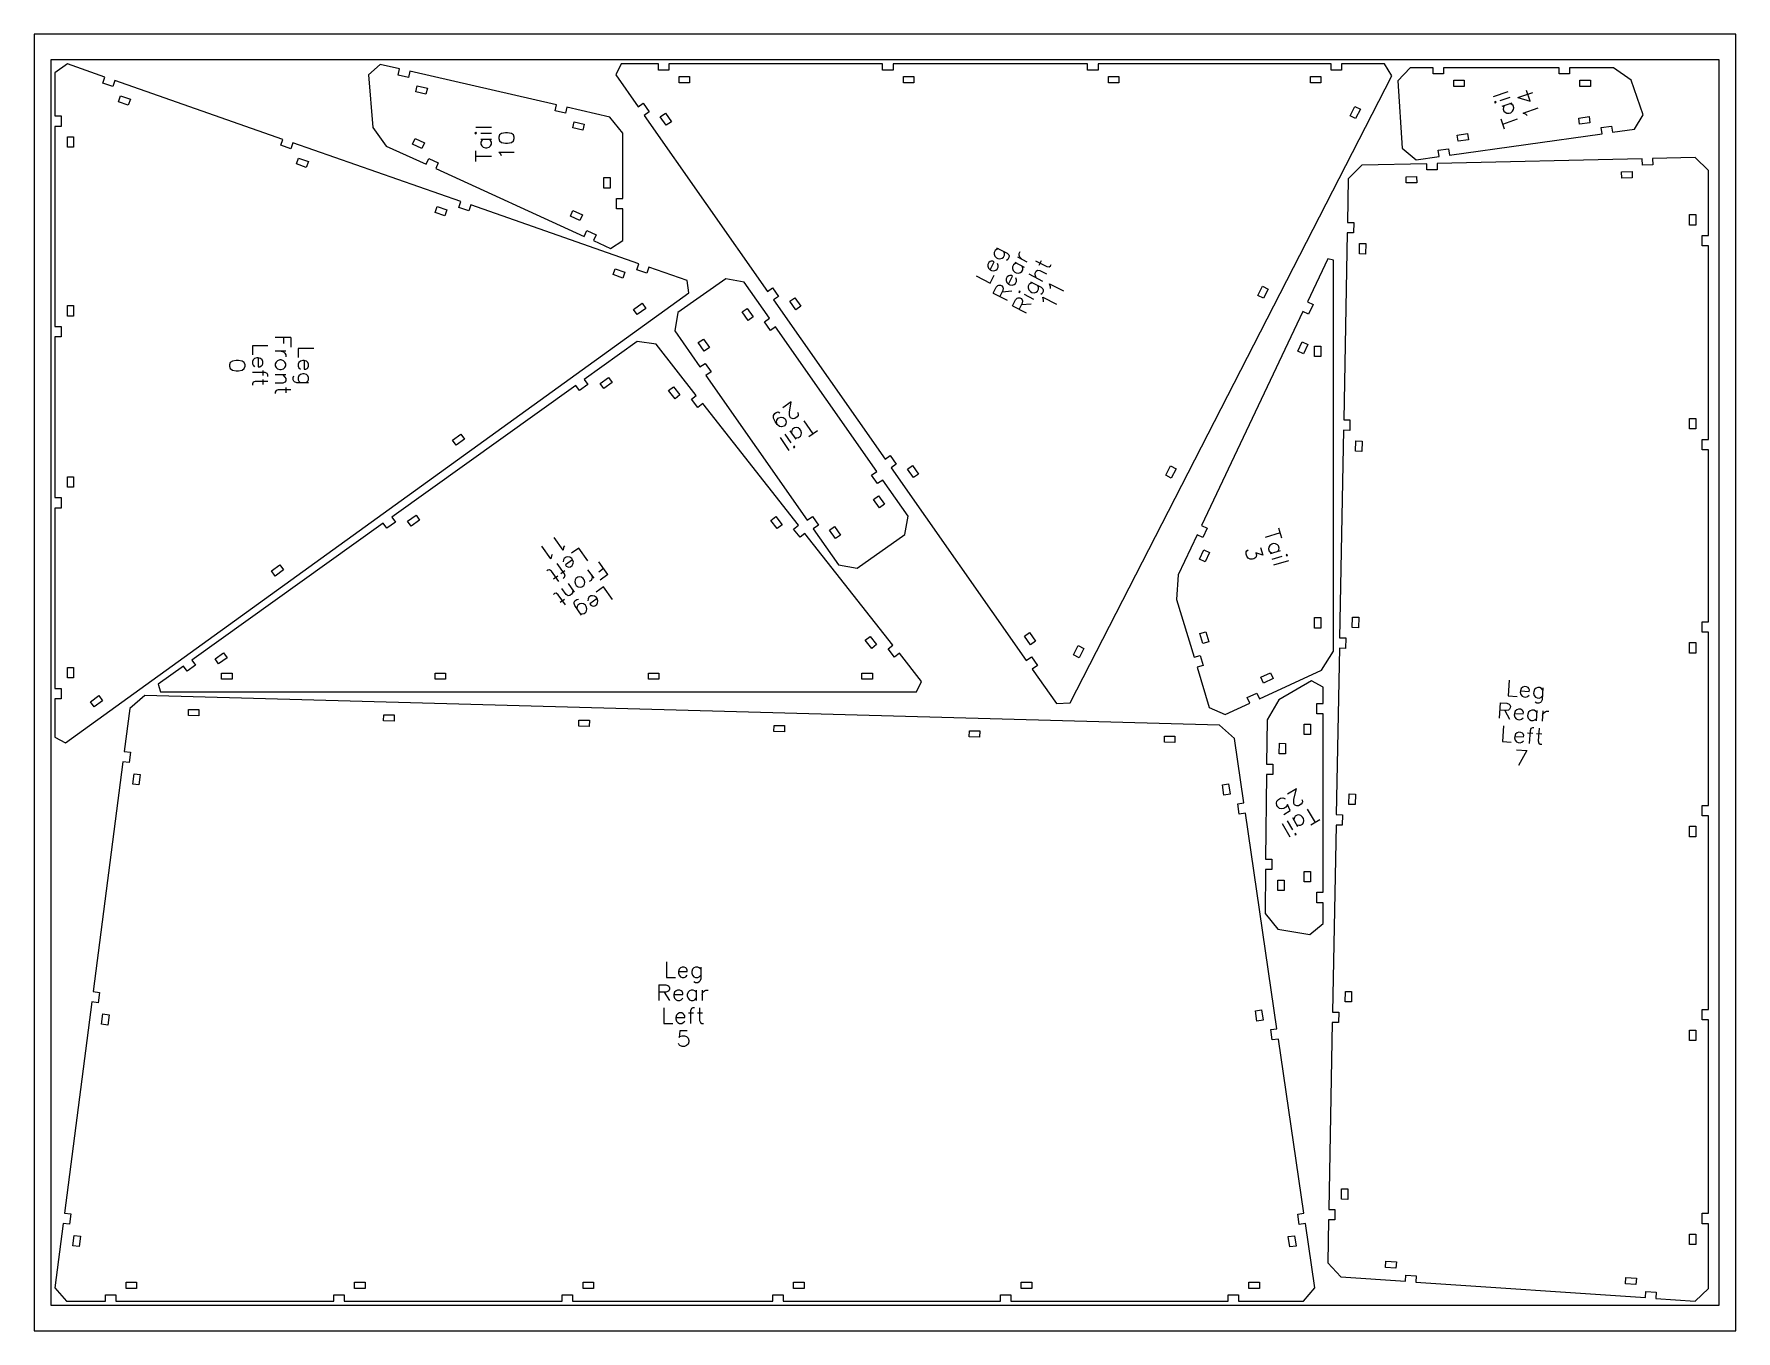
# Paper-space layout 'Layout' of a CAD drawing. Header units: millimetres, sheet in inches. Extents: x 0 to 10.5, y 0 to 8.
# The model-space entities are those that its viewports show. They can reach past a viewport. Long polylines and large blocks are cut down to what shows.
import ezdxf

# ---------------------------------------------------------------- set-up
doc = ezdxf.new("R2010")
doc.units = ezdxf.units.MM
doc.header["$MEASUREMENT"] = 0
for name, color, linetype, true_color in [('leg_front_left_cuts', 1, 'Continuous', 0xff0000), ('leg_front_left_marks', 2, 'Continuous', 0xffff00), ('leg_rear_left_cuts', 1, 'Continuous', 0xff0000), ('leg_rear_left_marks', 2, 'Continuous', 0xffff00), ('leg_rear_right_cuts', 1, 'Continuous', 0xff0000), ('leg_rear_right_marks', 2, 'Continuous', 0xffff00), ('Sheet', 18, 'Continuous', 0x000000), ('tail_cuts', 1, 'Continuous', 0xff0000), ('tail_marks', 2, 'Continuous', 0xffff00)]:
    doc.layers.add(name, color=color, linetype=linetype, true_color=true_color)

msp = doc.modelspace()

# ---------------------------------------------------------------- linework, layer by layer
at = {"layer": 'leg_front_left_cuts', "color": 1, "true_color": 0xff0000}
for points in [[(2, 590.74), (2, 570.1), (5, 570.1), (5, 565.1), (2, 565.1), (2, 469.19), (5, 469.19), (5, 464.19), (2, 464.19), (2, 387.15), (5, 387.15), (5, 382.15), (2, 382.15), (2, 295.68), (5, 295.68), (5, 290.68), (2, 290.68), (2, 272.24), (7.15, 269.6), (305.93, 485.36), (305.08, 491.17), (286.73, 497.59), (285.74, 494.75), (281.02, 496.4), (282.01, 499.24), (201.39, 527.41), (200.41, 524.58), (195.69, 526.23), (196.67, 529.06), (116.06, 557.23), (115.07, 554.4), (110.35, 556.05), (111.34, 558.88), (30.73, 587.05), (29.74, 584.22), (25.02, 585.87), (26.01, 588.7), (7.99, 595)], [(38.19, 578.09), (37.2, 575.26), (32.48, 576.91), (33.47, 579.74)], [(8, 560.1), (11, 560.1), (11, 555.1), (8, 555.1)], [(123.52, 548.27), (122.53, 545.44), (117.81, 547.09), (118.8, 549.92)], [(189.98, 525.04), (188.99, 522.21), (184.27, 523.86), (185.26, 526.69)], [(275.31, 495.22), (274.32, 492.39), (269.6, 494.04), (270.59, 496.87)], [(8, 479.19), (11, 479.19), (11, 474.19), (8, 474.19)], [(281.21, 474.92), (279.46, 477.35), (283.51, 480.28), (285.27, 477.84)], [(281.15, 461.92), (255.81, 443.8), (257.56, 441.36), (253.49, 438.45), (251.75, 440.89), (163.52, 377.8), (165.26, 375.36), (161.2, 372.45), (159.45, 374.89), (67.68, 309.26), (69.42, 306.82), (65.36, 303.92), (63.61, 306.36), (51.53, 297.71), (52.71, 294.02), (415.1, 294.02), (417.52, 299.01), (406.9, 312.51), (404.54, 310.65), (401.45, 314.58), (403.8, 316.43), (361.62, 370), (359.26, 368.14), (356.17, 372.07), (358.53, 373.93), (312.61, 432.23), (310.26, 430.37), (307.16, 434.3), (309.52, 436.16), (290.25, 460.63)], [(267.44, 444.74), (269.18, 442.3), (265.12, 439.39), (263.37, 441.83)], [(301.71, 436.37), (299.35, 434.52), (296.26, 438.44), (298.62, 440.3)], [(194.4, 412.23), (192.65, 414.66), (196.7, 417.59), (198.46, 415.15)], [(8, 397.15), (11, 397.15), (11, 392.15), (8, 392.15)], [(175.14, 378.74), (176.89, 376.3), (172.82, 373.39), (171.07, 375.83)], [(350.72, 374.14), (348.36, 372.29), (345.27, 376.21), (347.63, 378.07)], [(107.59, 349.54), (105.84, 351.97), (109.89, 354.9), (111.65, 352.47)], [(395.99, 316.65), (393.64, 314.79), (390.54, 318.72), (392.9, 320.58)], [(82.84, 312.73), (84.59, 310.29), (80.52, 307.38), (78.78, 309.82)], [(8, 305.68), (11, 305.68), (11, 300.68), (8, 300.68)], [(81.92, 300.02), (81.92, 303.02), (86.92, 303.02), (86.92, 300.02)], [(184.27, 300.02), (184.27, 303.02), (189.27, 303.02), (189.27, 300.02)], [(286.61, 300.02), (286.61, 303.02), (291.61, 303.02), (291.61, 300.02)], [(388.95, 300.02), (388.95, 303.02), (393.95, 303.02), (393.95, 300.02)], [(20.78, 286.85), (19.03, 289.28), (23.08, 292.21), (24.84, 289.78)]]:
    msp.add_lwpolyline(points, close=True, dxfattribs=at)
at = {"layer": 'leg_front_left_marks', "color": 2, "true_color": 0xffff00}
for points in [[(104.17, 459.9), (96.67, 459.9)], [(96.67, 459.9), (96.67, 455.62)], [(115.17, 463.83), (107.67, 463.83)], [(112.67, 457.4), (107.67, 457.4)], [(110.53, 457.4), (111.6, 457.04)], [(111.6, 463.83), (111.6, 460.97)], [(111.6, 457.04), (112.32, 456.33)], [(115.17, 463.83), (115.17, 459.19)], [(126.17, 458.65), (118.67, 458.65)], [(118.67, 458.65), (118.67, 454.37)], [(86.03, 451.87), (85.67, 450.79)], [(85.67, 450.79), (85.67, 450.08)], [(85.67, 450.08), (86.03, 449.01)], [(87.1, 452.58), (86.03, 451.87)], [(86.03, 449.01), (87.1, 448.29)], [(88.89, 452.94), (87.1, 452.58)], [(89.96, 452.94), (88.89, 452.94)], [(91.74, 452.58), (89.96, 452.94)], [(92.82, 451.87), (91.74, 452.58)], [(91.74, 448.29), (92.82, 449.01)], [(93.17, 450.79), (92.82, 451.87)], [(92.82, 449.01), (93.17, 450.08)], [(93.17, 450.08), (93.17, 450.79)], [(97.03, 453.12), (96.67, 452.4)], [(96.67, 452.4), (96.67, 451.33)], [(96.67, 451.33), (97.03, 450.62)], [(97.74, 453.83), (97.03, 453.12)], [(97.03, 450.62), (97.74, 449.9)], [(98.82, 454.19), (97.74, 453.83)], [(99.53, 454.19), (98.82, 454.19)], [(99.53, 454.19), (99.53, 449.9)], [(100.6, 453.83), (99.53, 454.19)], [(99.53, 449.9), (100.24, 449.9)], [(100.24, 449.9), (100.96, 450.26)], [(101.32, 453.12), (100.6, 453.83)], [(100.96, 450.26), (101.32, 450.62)], [(101.67, 452.4), (101.32, 453.12)], [(101.32, 450.62), (101.67, 451.33)], [(101.67, 451.33), (101.67, 452.4)], [(108.03, 452.04), (107.67, 451.33)], [(107.67, 451.33), (107.67, 450.26)], [(107.67, 450.26), (108.03, 449.54)], [(108.74, 452.76), (108.03, 452.04)], [(108.03, 449.54), (108.74, 448.83)], [(109.82, 453.12), (108.74, 452.76)], [(108.74, 448.83), (109.82, 448.47)], [(110.53, 453.12), (109.82, 453.12)], [(111.6, 452.76), (110.53, 453.12)], [(110.53, 448.47), (111.6, 448.83)], [(112.32, 452.04), (111.6, 452.76)], [(111.6, 448.83), (112.32, 449.54)], [(112.32, 456.33), (112.67, 455.62)], [(112.67, 451.33), (112.32, 452.04)], [(112.32, 449.54), (112.67, 450.26)], [(112.67, 455.62), (112.67, 454.54)], [(112.67, 450.26), (112.67, 451.33)], [(119.03, 451.87), (118.67, 451.15)], [(118.67, 451.15), (118.67, 450.08)], [(118.67, 450.08), (119.03, 449.37)], [(119.74, 452.58), (119.03, 451.87)], [(119.03, 449.37), (119.74, 448.65)], [(120.82, 452.94), (119.74, 452.58)], [(121.53, 452.94), (120.82, 452.94)], [(121.53, 452.94), (121.53, 448.65)], [(122.6, 452.58), (121.53, 452.94)], [(122.24, 448.65), (122.96, 449.01)], [(123.32, 451.87), (122.6, 452.58)], [(122.96, 449.01), (123.32, 449.37)], [(123.67, 451.15), (123.32, 451.87)], [(123.32, 449.37), (123.67, 450.08)], [(123.67, 450.08), (123.67, 451.15)], [(87.1, 448.29), (88.89, 447.94)], [(88.89, 447.94), (89.96, 447.94)], [(89.96, 447.94), (91.74, 448.29)], [(102.74, 447.04), (96.67, 447.04)], [(97.03, 442.4), (96.67, 441.69)], [(96.67, 441.69), (96.67, 440.97)], [(98.1, 442.76), (97.03, 442.4)], [(104.17, 442.76), (98.1, 442.76)], [(101.67, 448.12), (101.67, 445.62)], [(101.67, 443.83), (101.67, 441.33)], [(103.82, 446.69), (102.74, 447.04)], [(104.17, 445.97), (103.82, 446.69)], [(104.17, 445.26), (104.17, 445.97)], [(112.67, 445.97), (107.67, 445.97)], [(111.24, 442.04), (107.67, 442.04)], [(109.82, 448.47), (110.53, 448.47)], [(111.24, 445.97), (112.32, 444.9)], [(112.32, 442.4), (111.24, 442.04)], [(112.32, 444.9), (112.67, 444.19)], [(112.67, 443.12), (112.32, 442.4)], [(112.67, 444.19), (112.67, 443.12)], [(116.17, 444.72), (116.53, 445.44)], [(116.17, 443.65), (116.17, 444.72)], [(116.53, 442.94), (116.17, 443.65)], [(116.89, 442.58), (116.53, 442.94)], [(117.96, 442.22), (116.89, 442.58)], [(123.67, 442.22), (117.96, 442.22)], [(119.03, 445.44), (118.67, 444.72)], [(118.67, 444.72), (118.67, 443.65)], [(118.67, 443.65), (119.03, 442.94)], [(119.74, 446.15), (119.03, 445.44)], [(119.03, 442.94), (119.74, 442.22)], [(120.82, 446.51), (119.74, 446.15)], [(121.53, 446.51), (120.82, 446.51)], [(121.53, 448.65), (122.24, 448.65)], [(122.6, 446.15), (121.53, 446.51)], [(123.32, 445.44), (122.6, 446.15)], [(122.6, 442.22), (123.32, 442.94)], [(123.67, 444.72), (123.32, 445.44)], [(123.32, 442.94), (123.67, 443.65)], [(123.67, 443.65), (123.67, 444.72)], [(108.03, 438.47), (107.67, 437.76)], [(107.67, 437.76), (107.67, 437.04)], [(109.1, 438.83), (108.03, 438.47)], [(115.17, 438.83), (109.1, 438.83)], [(112.67, 439.9), (112.67, 437.4)], [(245.66, 361.87), (241.3, 367.97)], [(239.85, 357.72), (235.49, 363.82)], [(240.1, 359.21), (239.85, 357.72)], [(240.48, 359.92), (240.1, 359.21)], [(245.91, 363.36), (245.66, 361.87)], [(246.29, 364.07), (245.91, 363.36)], [(253.22, 362.97), (249.73, 360.48)], [(257.58, 356.87), (253.22, 362.97)], [(238.4, 352.38), (237.82, 351.96)], [(239.19, 352.5), (238.4, 352.38)], [(240.11, 351.84), (239.19, 352.5)], [(243.64, 346.9), (240.11, 351.84)], [(246.29, 350.55), (242.76, 355.49)], [(246.54, 352.05), (244.51, 350.59)], [(245.87, 357.28), (245.71, 356.28)], [(246.25, 357.98), (245.87, 357.28)], [(247.12, 358.61), (246.25, 357.98)], [(250.23, 357.32), (246.75, 354.83)], [(246.75, 354.83), (247.16, 354.25)], [(247.91, 358.73), (247.12, 358.61)], [(247.16, 354.25), (247.87, 353.88)], [(247.87, 353.88), (248.37, 353.79)], [(248.9, 358.57), (247.91, 358.73)], [(248.37, 353.79), (249.16, 353.92)], [(249.82, 357.9), (248.9, 358.57)], [(249.16, 353.92), (250.03, 354.54)], [(250.23, 357.32), (249.82, 357.9)], [(250.03, 354.54), (250.4, 355.25)], [(250.57, 356.24), (250.23, 357.32)], [(250.4, 355.25), (250.57, 356.24)], [(260.49, 348.5), (257.58, 352.57)], [(265.1, 353.11), (262.78, 351.45)], [(267.18, 350.21), (262.81, 356.31)], [(243.06, 349.55), (241.02, 348.1)], [(247.17, 340.73), (245.09, 343.64)], [(245.67, 348.35), (246.25, 348.77)], [(246.25, 348.77), (246.63, 349.47)], [(246.63, 349.47), (246.29, 350.55)], [(251.2, 341.85), (248.29, 345.92)], [(250.37, 343.02), (250.12, 341.52)], [(251.4, 347.71), (251.24, 346.71)], [(251.24, 346.71), (251.57, 345.63)], [(251.77, 348.41), (251.4, 347.71)], [(251.57, 345.63), (251.98, 345.05)], [(252.65, 349.04), (251.77, 348.41)], [(251.98, 345.05), (252.9, 344.39)], [(253.44, 349.16), (252.65, 349.04)], [(252.9, 344.39), (253.89, 344.22)], [(254.43, 349), (253.44, 349.16)], [(253.89, 344.22), (254.68, 344.35)], [(255.35, 348.33), (254.43, 349)], [(254.68, 344.35), (255.55, 344.97)], [(255.76, 347.75), (255.35, 348.33)], [(255.55, 344.97), (255.93, 345.68)], [(256.09, 346.67), (255.76, 347.75)], [(255.93, 345.68), (256.09, 346.67)], [(259.04, 347.46), (258.17, 346.84)], [(259.41, 348.17), (259.04, 347.46)], [(259.25, 350.24), (259.58, 349.17)], [(259.58, 349.17), (259.41, 348.17)], [(265, 344.35), (261.51, 341.86)], [(267.18, 350.21), (263.4, 347.51)], [(269.36, 338.25), (265, 344.35)], [(241.61, 341.14), (241.03, 340.73)], [(242.4, 341.27), (241.61, 341.14)], [(243.31, 340.6), (242.4, 341.27)], [(246.84, 335.67), (243.31, 340.6)], [(246.26, 338.32), (244.23, 336.87)], [(248.08, 340.07), (247.17, 340.73)], [(248.87, 340.19), (248.08, 340.07)], [(249.74, 340.81), (248.87, 340.19)], [(250.12, 341.52), (249.74, 340.81)], [(250.89, 336.45), (250.97, 336.95)], [(251.22, 335.37), (250.89, 336.45)], [(250.97, 336.95), (251.34, 337.66)], [(254.55, 330.72), (251.22, 335.37)], [(251.34, 337.66), (252.22, 338.28)], [(252.22, 338.28), (253.01, 338.4)], [(252.43, 334.92), (252.26, 333.92)], [(252.8, 335.62), (252.43, 334.92)], [(253.67, 336.25), (252.8, 335.62)], [(254.46, 336.37), (253.67, 336.25)], [(255.46, 336.21), (254.46, 336.37)], [(256.37, 335.54), (255.46, 336.21)], [(256.79, 334.96), (256.37, 335.54)], [(257.12, 333.88), (256.79, 334.96)], [(257.65, 338.66), (257.49, 337.66)], [(258.03, 339.36), (257.65, 338.66)], [(258.9, 339.99), (258.03, 339.36)], [(262.01, 338.7), (258.53, 336.21)], [(258.53, 336.21), (258.94, 335.63)], [(259.69, 340.11), (258.9, 339.99)], [(258.94, 335.63), (259.65, 335.25)], [(259.65, 335.25), (260.15, 335.17)], [(260.68, 339.94), (259.69, 340.11)], [(260.15, 335.17), (260.94, 335.3)], [(261.6, 339.28), (260.68, 339.94)], [(260.94, 335.3), (261.81, 335.92)], [(262.01, 338.7), (261.6, 339.28)], [(261.81, 335.92), (262.18, 336.62)], [(262.35, 337.62), (262.01, 338.7)], [(262.18, 336.62), (262.35, 337.62)], [(253.92, 331.6), (254.92, 331.43)], [(254.92, 331.43), (255.71, 331.56)], [(255.71, 331.56), (256.58, 332.18)], [(256.58, 332.18), (256.95, 332.89)], [(256.95, 332.89), (257.12, 333.88)]]:
    msp.add_lwpolyline(points, dxfattribs=at)
at = {"layer": 'leg_rear_left_cuts', "color": 1, "true_color": 0xff0000}
for points in [[(618.48, 13.57), (649.56, 11.45), (649.76, 14.45), (654.75, 14.11), (654.55, 11.11), (764.63, 3.62), (764.84, 6.61), (769.82, 6.28), (769.62, 3.28), (788.47, 2), (794.8, 7.92), (794.8, 39.07), (791.8, 39.07), (791.8, 44.07), (794.8, 44.07), (794.8, 136.81), (791.8, 136.81), (791.8, 141.81), (794.8, 141.81), (794.8, 234.56), (791.8, 234.56), (791.8, 239.56), (794.8, 239.56), (794.8, 322.6), (791.8, 322.6), (791.8, 327.6), (794.8, 327.6), (794.8, 410.04), (791.8, 410.04), (791.8, 415.04), (794.8, 415.04), (794.8, 507.78), (791.8, 507.78), (791.8, 512.78), (794.8, 512.78), (794.8, 543.93), (788.45, 550.14), (768.04, 549.67), (768.11, 546.68), (763.11, 546.56), (763.05, 549.56), (664.75, 547.32), (664.81, 544.32), (659.81, 544.21), (659.75, 547.21), (628.6, 546.5), (622.14, 540), (621.74, 519.07), (624.74, 519.02), (624.64, 514.02), (621.64, 514.07), (619.94, 424.44), (622.94, 424.38), (622.85, 419.38), (619.85, 419.44), (617.96, 319.91), (620.96, 319.86), (620.86, 314.86), (617.86, 314.91), (616.35, 235.17), (619.35, 235.12), (619.25, 230.12), (616.25, 230.17), (614.55, 140.54), (617.55, 140.48), (617.45, 135.48), (614.45, 135.54), (612.75, 45.91), (615.75, 45.85), (615.66, 40.85), (612.66, 40.91), (612.27, 20.35)], [(654.88, 541.1), (654.95, 538.1), (649.95, 537.98), (649.89, 540.98)], [(758.18, 543.45), (758.25, 540.45), (753.25, 540.34), (753.18, 543.33)], [(788.8, 517.78), (785.8, 517.78), (785.8, 522.78), (788.8, 522.78)], [(627.55, 508.96), (630.55, 508.9), (630.45, 503.9), (627.45, 503.96)], [(788.8, 420.04), (785.8, 420.04), (785.8, 425.04), (788.8, 425.04)], [(625.75, 414.33), (628.75, 414.27), (628.65, 409.27), (625.65, 409.33)], [(624.14, 329.8), (627.14, 329.74), (627.05, 324.74), (624.05, 324.8)], [(788.8, 312.6), (785.8, 312.6), (785.8, 317.6), (788.8, 317.6)], [(7.54, 2), (26.2, 2), (26.2, 5), (31.2, 5), (31.2, 2), (135.71, 2), (135.71, 5), (140.71, 5), (140.71, 2), (245.22, 2), (245.22, 5), (250.22, 5), (250.22, 2), (346.17, 2), (346.17, 5), (351.17, 5), (351.17, 2), (455.33, 2), (455.33, 5), (460.33, 5), (460.33, 2), (564.49, 2), (564.49, 5), (569.49, 5), (569.49, 2), (600.64, 2), (606.07, 8.28), (601.57, 39.11), (598.6, 38.67), (597.88, 43.62), (600.85, 44.05), (588.64, 127.6), (585.68, 127.17), (584.95, 132.12), (587.92, 132.55), (572.83, 235.89), (569.86, 235.46), (569.14, 240.41), (572.11, 240.84), (567.61, 271.66), (560.34, 278.12), (45.11, 292.19), (37.95, 286.07), (35.28, 265.44), (38.25, 265.05), (37.61, 260.09), (34.63, 260.48), (20.38, 150.33), (23.35, 149.94), (22.71, 144.98), (19.74, 145.37), (6.64, 44.15), (9.61, 43.76), (8.97, 38.8), (6, 39.19), (2, 8.3)], [(71.08, 285.48), (71, 282.48), (66, 282.62), (66.09, 285.62)], [(164.67, 282.93), (164.59, 279.93), (159.59, 280.06), (159.68, 283.06)], [(258.26, 280.37), (258.18, 277.37), (253.18, 277.51), (253.27, 280.51)], [(351.85, 277.81), (351.77, 274.81), (346.77, 274.95), (346.86, 277.95)], [(445.44, 275.26), (445.36, 272.26), (440.36, 272.39), (440.45, 275.39)], [(539.03, 272.7), (538.95, 269.7), (533.95, 269.84), (534.04, 272.84)], [(39.94, 254.75), (42.92, 254.37), (42.28, 249.41), (39.3, 249.79)], [(565.45, 244.92), (562.48, 244.49), (561.76, 249.43), (564.73, 249.87)], [(622.54, 245.06), (625.53, 245), (625.44, 240), (622.44, 240.06)], [(788.8, 224.55), (785.8, 224.55), (785.8, 229.55), (788.8, 229.55)], [(620.74, 150.42), (623.74, 150.37), (623.64, 145.37), (620.64, 145.42)], [(25.05, 139.64), (28.02, 139.25), (27.38, 134.29), (24.4, 134.68)], [(581.26, 136.63), (578.29, 136.2), (577.57, 141.15), (580.54, 141.58)], [(788.8, 126.81), (785.8, 126.81), (785.8, 131.81), (788.8, 131.81)], [(618.94, 55.79), (621.94, 55.73), (621.85, 50.73), (618.85, 50.79)], [(11.31, 33.46), (14.28, 33.08), (13.64, 28.12), (10.66, 28.5)], [(597.08, 28.34), (594.11, 27.91), (593.38, 32.86), (596.35, 33.29)], [(788.8, 29.07), (785.8, 29.07), (785.8, 34.07), (788.8, 34.07)], [(639.99, 18.12), (640.19, 21.11), (645.18, 20.77), (644.98, 17.78)], [(36.2, 8), (36.2, 11), (41.2, 11), (41.2, 8)], [(145.71, 8), (145.71, 11), (150.71, 11), (150.71, 8)], [(255.22, 8), (255.22, 11), (260.22, 11), (260.22, 8)], [(356.17, 8), (356.17, 11), (361.17, 11), (361.17, 8)], [(465.33, 8), (465.33, 11), (470.33, 11), (470.33, 8)], [(574.49, 8), (574.49, 11), (579.49, 11), (579.49, 8)], [(755.06, 10.29), (755.27, 13.28), (760.25, 12.94), (760.05, 9.95)]]:
    msp.add_lwpolyline(points, close=True, dxfattribs=at)
at = {"layer": 'leg_rear_left_marks', "color": 2, "true_color": 0xffff00}
for points in [[(699.25, 299.54), (698.74, 292.06)], [(704.64, 294.53), (704.59, 293.82)], [(704.59, 293.82), (704.87, 292.72)], [(705.06, 295.57), (704.64, 294.53)], [(704.64, 294.53), (708.91, 294.24)], [(705.83, 296.24), (705.06, 295.57)], [(706.56, 296.55), (705.83, 296.24)], [(707.63, 296.48), (706.56, 296.55)], [(708.32, 296.07), (707.63, 296.48)], [(708.65, 295.69), (708.32, 296.07)], [(708.96, 294.95), (708.65, 295.69)], [(708.91, 294.24), (708.96, 294.95)], [(711.05, 294.1), (711, 293.39)], [(711.48, 295.14), (711.05, 294.1)], [(712.24, 295.81), (711.48, 295.14)], [(712.98, 296.12), (712.24, 295.81)], [(714.04, 296.04), (712.98, 296.12)], [(714.73, 295.64), (714.04, 296.04)], [(715.4, 294.88), (714.73, 295.64)], [(715.47, 295.95), (715.09, 290.25)], [(694.95, 288.81), (694.44, 281.33)], [(694.95, 288.81), (698.15, 288.59)], [(698.15, 288.59), (699.2, 288.16)], [(698.74, 292.06), (703.02, 291.77)], [(699.39, 285.65), (699.01, 285.31)], [(699.2, 288.16), (699.53, 287.78)], [(699.79, 286.34), (699.39, 285.65)], [(699.53, 287.78), (699.84, 287.05)], [(699.84, 287.05), (699.79, 286.34)], [(703.69, 285.72), (702.95, 285.41)], [(704.76, 285.64), (703.69, 285.72)], [(705.44, 285.24), (704.76, 285.64)], [(704.87, 292.72), (705.54, 291.96)], [(705.54, 291.96), (706.23, 291.56)], [(706.23, 291.56), (707.3, 291.49)], [(707.3, 291.49), (708.03, 291.8)], [(708.03, 291.8), (708.79, 292.46)], [(711, 293.39), (711.29, 292.29)], [(711.29, 292.29), (711.95, 291.53)], [(712.47, 288.63), (711.78, 289.04)], [(711.95, 291.53), (712.64, 291.13)], [(713.54, 288.56), (712.47, 288.63)], [(712.64, 291.13), (713.71, 291.06)], [(714.28, 288.87), (713.54, 288.56)], [(713.71, 291.06), (714.45, 291.36)], [(714.66, 289.2), (714.28, 288.87)], [(714.45, 291.36), (715.21, 292.03)], [(715.09, 290.25), (714.66, 289.2)], [(697.91, 285.03), (694.71, 285.24)], [(696.52, 277.68), (696.02, 270.19)], [(697.2, 285.08), (699.43, 280.99)], [(699.01, 285.31), (697.91, 285.03)], [(701.76, 283.7), (701.71, 282.98)], [(701.71, 282.98), (702, 281.89)], [(702.19, 284.74), (701.76, 283.7)], [(701.76, 283.7), (706.04, 283.41)], [(702, 281.89), (702.66, 281.13)], [(702.95, 285.41), (702.19, 284.74)], [(702.66, 281.13), (703.35, 280.73)], [(703.35, 280.73), (704.42, 280.66)], [(704.42, 280.66), (705.16, 280.96)], [(705.16, 280.96), (705.92, 281.63)], [(705.78, 284.86), (705.44, 285.24)], [(706.09, 284.12), (705.78, 284.86)], [(706.04, 283.41), (706.09, 284.12)], [(708.18, 283.27), (708.13, 282.55)], [(708.13, 282.55), (708.41, 281.46)], [(708.6, 284.31), (708.18, 283.27)], [(708.41, 281.46), (709.08, 280.7)], [(709.36, 284.98), (708.6, 284.31)], [(709.08, 280.7), (709.77, 280.3)], [(710.1, 285.29), (709.36, 284.98)], [(709.77, 280.3), (710.83, 280.22)], [(711.17, 285.21), (710.1, 285.29)], [(710.83, 280.22), (711.57, 280.53)], [(711.86, 284.81), (711.17, 285.21)], [(711.57, 280.53), (712.33, 281.2)], [(712.52, 284.05), (711.86, 284.81)], [(712.6, 285.12), (712.26, 280.13)], [(715.45, 284.93), (715.11, 279.94)], [(715.3, 282.79), (715.73, 283.83)], [(715.73, 283.83), (716.49, 284.5)], [(716.49, 284.5), (717.23, 284.81)], [(717.23, 284.81), (718.3, 284.73)], [(696.02, 270.19), (700.3, 269.91)], [(701.92, 272.66), (701.87, 271.95)], [(701.87, 271.95), (702.15, 270.86)], [(702.34, 273.71), (701.92, 272.66)], [(701.92, 272.66), (706.19, 272.38)], [(702.15, 270.86), (702.82, 270.1)], [(703.1, 274.37), (702.34, 273.71)], [(702.82, 270.1), (703.51, 269.69)], [(703.84, 274.68), (703.1, 274.37)], [(703.51, 269.69), (704.57, 269.62)], [(704.91, 274.61), (703.84, 274.68)], [(704.57, 269.62), (705.31, 269.93)], [(705.6, 274.2), (704.91, 274.61)], [(705.31, 269.93), (706.07, 270.59)], [(705.93, 273.82), (705.6, 274.2)], [(706.24, 273.09), (705.93, 273.82)], [(706.19, 272.38), (706.24, 273.09)], [(708.12, 274.39), (710.61, 274.23)], [(709.26, 275.39), (708.85, 269.33)], [(709.69, 276.44), (709.26, 275.39)], [(710.42, 276.74), (709.69, 276.44)], [(711.13, 276.7), (710.42, 276.74)], [(712.39, 274.11), (714.89, 273.94)], [(713.63, 276.53), (713.22, 270.47)], [(713.22, 270.47), (713.51, 269.38)], [(713.51, 269.38), (714.2, 268.97)], [(702.74, 266.24), (707.73, 265.9)], [(707.73, 265.9), (703.66, 258.66)], [(714.2, 268.97), (714.91, 268.93)], [(295.2, 164.58), (295.21, 157.08)], [(295.21, 157.08), (299.49, 157.08)], [(301.28, 161.01), (300.92, 159.94)], [(300.92, 159.94), (305.2, 159.94)], [(300.92, 159.94), (300.92, 159.22)], [(300.92, 159.22), (301.28, 158.15)], [(301.99, 161.72), (301.28, 161.01)], [(301.28, 158.15), (301.99, 157.44)], [(302.7, 162.08), (301.99, 161.72)], [(301.99, 157.44), (302.71, 157.08)], [(303.78, 162.08), (302.7, 162.08)], [(302.71, 157.08), (303.78, 157.08)], [(304.49, 161.72), (303.78, 162.08)], [(303.78, 157.08), (304.49, 157.44)], [(304.85, 161.37), (304.49, 161.72)], [(304.49, 157.44), (305.21, 158.15)], [(305.2, 160.65), (304.85, 161.37)], [(305.2, 159.94), (305.2, 160.65)], [(307.7, 161.01), (307.35, 159.94)], [(307.35, 159.94), (307.35, 159.23)], [(307.35, 159.23), (307.71, 158.15)], [(308.42, 161.73), (307.7, 161.01)], [(307.71, 158.15), (308.42, 157.44)], [(309.13, 162.08), (308.42, 161.73)], [(308.42, 157.44), (309.13, 157.08)], [(310.2, 162.08), (309.13, 162.08)], [(309.13, 157.08), (310.21, 157.08)], [(310.92, 161.73), (310.2, 162.08)], [(310.21, 157.08), (310.92, 157.44)], [(311.63, 161.01), (310.92, 161.73)], [(310.92, 157.44), (311.63, 158.16)], [(311.28, 155.3), (310.92, 154.94)], [(311.64, 156.37), (311.28, 155.3)], [(311.63, 162.08), (311.64, 156.37)], [(291.64, 153.57), (294.85, 153.58)], [(291.64, 153.57), (291.64, 146.07)], [(294.85, 150), (291.64, 150)], [(294.14, 150), (296.64, 146.08)], [(294.85, 153.58), (295.92, 153.22)], [(295.92, 150.36), (294.85, 150)], [(295.92, 153.22), (296.28, 152.86)], [(296.28, 150.72), (295.92, 150.36)], [(296.28, 152.86), (296.64, 152.15)], [(296.64, 151.43), (296.28, 150.72)], [(296.64, 152.15), (296.64, 151.43)], [(299.14, 150.01), (298.78, 148.93)], [(298.78, 148.93), (303.07, 148.94)], [(298.78, 148.93), (298.78, 148.22)], [(298.78, 148.22), (299.14, 147.15)], [(299.85, 150.72), (299.14, 150.01)], [(299.14, 147.15), (299.85, 146.44)], [(300.57, 151.08), (299.85, 150.72)], [(301.64, 151.08), (300.57, 151.08)], [(302.35, 150.72), (301.64, 151.08)], [(302.71, 150.37), (302.35, 150.72)], [(302.35, 146.44), (303.07, 147.15)], [(303.07, 149.65), (302.71, 150.37)], [(303.07, 148.94), (303.07, 149.65)], [(305.57, 150.01), (305.21, 148.94)], [(305.21, 148.94), (305.21, 148.22)], [(305.21, 148.22), (305.57, 147.15)], [(306.28, 150.72), (305.57, 150.01)], [(305.57, 147.15), (306.28, 146.44)], [(306.99, 151.08), (306.28, 150.72)], [(308.07, 151.08), (306.99, 151.08)], [(308.78, 150.73), (308.07, 151.08)], [(309.14, 154.58), (308.42, 154.94)], [(309.5, 150.01), (308.78, 150.73)], [(308.78, 146.44), (309.5, 147.15)], [(310.21, 154.58), (309.14, 154.58)], [(309.49, 151.08), (309.5, 146.08)], [(310.92, 154.94), (310.21, 154.58)], [(312.35, 151.08), (312.35, 146.08)], [(312.35, 148.94), (312.71, 150.01)], [(312.71, 150.01), (313.42, 150.73)], [(313.42, 150.73), (314.14, 151.09)], [(314.14, 151.09), (315.21, 151.09)], [(293.96, 142.58), (293.97, 135.08)], [(300.04, 139.01), (299.68, 137.94)], [(299.85, 146.44), (300.57, 146.08)], [(300.75, 139.72), (300.04, 139.01)], [(300.57, 146.08), (301.64, 146.08)], [(301.46, 140.08), (300.75, 139.72)], [(302.54, 140.08), (301.46, 140.08)], [(301.64, 146.08), (302.35, 146.44)], [(303.25, 139.72), (302.54, 140.08)], [(303.61, 139.37), (303.25, 139.72)], [(303.97, 138.65), (303.61, 139.37)], [(305.75, 140.08), (308.25, 140.08)], [(306.28, 146.44), (307, 146.08)], [(307.18, 142.22), (306.82, 141.15)], [(306.82, 141.15), (306.82, 135.08)], [(307, 146.08), (308.07, 146.08)], [(307.89, 142.58), (307.18, 142.22)], [(308.61, 142.58), (307.89, 142.58)], [(308.07, 146.08), (308.78, 146.44)], [(310.04, 140.08), (312.54, 140.08)], [(311.11, 142.58), (311.11, 136.51)], [(293.97, 135.08), (298.25, 135.08)], [(299.68, 137.94), (303.97, 137.94)], [(299.68, 137.94), (299.68, 137.22)], [(299.68, 137.22), (300.04, 136.15)], [(300.04, 136.15), (300.75, 135.44)], [(300.75, 135.44), (301.47, 135.08)], [(301.65, 131.58), (301.29, 128.36)], [(301.47, 135.08), (302.54, 135.08)], [(305.22, 131.58), (301.65, 131.58)], [(302.54, 135.08), (303.25, 135.44)], [(303.25, 135.44), (303.97, 136.15)], [(303.97, 137.94), (303.97, 138.65)], [(311.11, 136.51), (311.47, 135.44)], [(311.47, 135.44), (312.18, 135.08)], [(312.18, 135.08), (312.9, 135.09)], [(301.29, 124.79), (300.94, 125.51)], [(301.29, 128.36), (301.65, 128.72)], [(301.65, 124.44), (301.29, 124.79)], [(301.65, 128.72), (302.72, 129.08)], [(302.72, 124.08), (301.65, 124.44)], [(302.72, 129.08), (303.79, 129.08)], [(303.79, 124.08), (302.72, 124.08)], [(303.79, 129.08), (304.86, 128.72)], [(304.87, 124.44), (303.79, 124.08)], [(304.86, 128.72), (305.58, 128.01)], [(305.58, 125.15), (304.87, 124.44)], [(305.58, 128.01), (305.94, 126.94)], [(305.94, 126.22), (305.58, 125.15)], [(305.94, 126.94), (305.94, 126.22)]]:
    msp.add_lwpolyline(points, dxfattribs=at)
at = {"layer": 'leg_rear_right_cuts', "color": 1, "true_color": 0xff0000}
for points in [[(488.76, 288.83), (642.93, 589.35), (639.48, 595), (618.93, 595), (618.93, 592), (613.93, 592), (613.93, 595), (502.13, 595), (502.13, 592), (497.13, 592), (497.13, 595), (403.86, 595), (403.86, 592), (398.86, 592), (398.86, 595), (296.33, 595), (296.33, 592), (291.33, 592), (291.33, 595), (273.58, 595), (270.87, 589.8), (281.63, 574.45), (284.09, 576.18), (286.96, 572.08), (284.5, 570.36), (343.66, 485.99), (346.12, 487.71), (348.99, 483.61), (346.53, 481.89), (400.06, 405.54), (402.52, 407.26), (405.39, 403.17), (402.93, 401.45), (467.72, 309.05), (470.18, 310.77), (473.05, 306.68), (470.59, 304.95), (482.21, 288.38)], [(306.33, 589), (306.33, 586), (301.33, 586), (301.33, 589)], [(413.86, 589), (413.86, 586), (408.86, 586), (408.86, 589)], [(512.13, 589), (512.13, 586), (507.13, 586), (507.13, 589)], [(608.93, 589), (608.93, 586), (603.93, 586), (603.93, 589)], [(292.28, 569.71), (294.74, 571.43), (297.61, 567.34), (295.15, 565.62)], [(625.66, 568.82), (622.99, 570.19), (625.27, 574.64), (627.94, 573.27)], [(354.31, 481.24), (356.77, 482.97), (359.64, 478.87), (357.18, 477.15)], [(581.46, 482.68), (578.79, 484.05), (581.07, 488.49), (583.74, 487.13)], [(410.72, 400.8), (413.17, 402.52), (416.04, 398.43), (413.59, 396.71)], [(537.27, 396.53), (534.6, 397.9), (536.88, 402.35), (539.55, 400.98)], [(466.89, 320.68), (469.35, 322.4), (472.22, 318.31), (469.76, 316.59)], [(493.07, 310.39), (490.4, 311.76), (492.68, 316.2), (495.35, 314.83)]]:
    msp.add_lwpolyline(points, close=True, dxfattribs=at)
at = {"layer": 'leg_rear_right_marks', "color": 2, "true_color": 0xffff00}
for points in [[(453.42, 506.09), (452.78, 505.61)], [(454.39, 506.4), (453.42, 506.09)], [(453.43, 506.89), (458.52, 504.28)], [(449.36, 498.94), (449.35, 498.14)], [(449.35, 498.14), (449.66, 497.18)], [(449.85, 499.89), (449.36, 498.94)], [(450.49, 500.37), (449.85, 499.89)], [(450.45, 496.37), (452.4, 500.19)], [(450.97, 500.52), (450.49, 500.37)], [(451.77, 500.51), (450.97, 500.52)], [(452.4, 500.19), (451.77, 500.51)], [(452.29, 504.66), (452.28, 503.86)], [(452.28, 503.86), (452.59, 502.9)], [(452.78, 505.61), (452.29, 504.66)], [(452.59, 502.9), (453.38, 502.09)], [(453.38, 502.09), (454.02, 501.77)], [(454.3, 498.41), (453.99, 499.37)], [(454.02, 501.77), (455.13, 501.6)], [(454.29, 497.61), (454.3, 498.41)], [(455.13, 501.6), (456.1, 501.91)], [(456.1, 501.91), (456.74, 502.38)], [(456.74, 502.38), (457.23, 503.33)], [(457.24, 504.13), (456.93, 505.09)], [(457.23, 503.33), (457.24, 504.13)], [(458.96, 501.24), (458.32, 500.77)], [(458.52, 504.28), (459.31, 503.47)], [(459.45, 502.19), (458.96, 501.24)], [(459.31, 503.47), (459.46, 502.99)], [(459.46, 502.99), (459.45, 502.19)], [(461.59, 498.69), (461.1, 497.73)], [(462.23, 499.16), (461.59, 498.69)], [(463.19, 499.47), (462.23, 499.16)], [(462.24, 499.96), (466.69, 497.68)], [(463.55, 502.5), (467.99, 500.22)], [(464.35, 503.29), (464.36, 504.09)], [(464.66, 502.33), (464.35, 503.29)], [(464.36, 504.09), (464.85, 505.04)], [(465.45, 501.52), (464.66, 502.33)], [(466.05, 497.2), (465.74, 498.16)], [(472.17, 500.69), (477.57, 497.91)], [(473.9, 498.59), (475.04, 500.82)], [(477.57, 497.91), (478.69, 497.74)], [(478.69, 497.74), (479.33, 498.22)], [(479.33, 498.22), (479.66, 498.85)], [(443.71, 493.41), (450.38, 489.99)], [(449.66, 497.18), (450.45, 496.37)], [(450.38, 489.99), (452.34, 493.8)], [(450.45, 496.37), (451.08, 496.05)], [(451.08, 496.05), (452.2, 495.88)], [(452.2, 495.88), (453.16, 496.19)], [(453.16, 496.19), (453.81, 496.66)], [(453.81, 496.66), (454.29, 497.61)], [(458.17, 492.01), (458.16, 491.22)], [(458.16, 491.22), (458.47, 490.25)], [(458.65, 492.97), (458.17, 492.01)], [(458.47, 490.25), (459.26, 489.45)], [(459.3, 493.44), (458.65, 492.97)], [(459.26, 489.45), (461.21, 493.26)], [(459.78, 493.59), (459.3, 493.44)], [(460.58, 493.59), (459.78, 493.59)], [(461.21, 493.26), (460.58, 493.59)], [(461.1, 497.73), (461.09, 496.93)], [(461.09, 496.93), (461.4, 495.97)], [(461.4, 495.97), (462.19, 495.17)], [(461.97, 489.26), (462.61, 489.73)], [(462.19, 495.17), (462.83, 494.84)], [(462.61, 489.73), (463.1, 490.68)], [(463.11, 491.48), (462.8, 492.44)], [(462.83, 494.84), (463.94, 494.67)], [(463.1, 490.68), (463.11, 491.48)], [(463.94, 494.67), (464.91, 494.98)], [(464.91, 494.98), (465.55, 495.45)], [(465.55, 495.45), (466.04, 496.4)], [(466.04, 496.4), (466.05, 497.2)], [(468.91, 494.33), (475.58, 490.91)], [(469.82, 489.85), (469.18, 489.38)], [(470.78, 490.16), (469.82, 489.85)], [(469.83, 490.65), (474.91, 488.04)], [(471.94, 493.98), (471.95, 494.78)], [(472.4, 492.54), (471.94, 493.98)], [(471.95, 494.78), (472.44, 495.73)], [(472.44, 495.73), (473.08, 496.2)], [(473.08, 496.2), (474.2, 496.03)], [(474.2, 496.03), (477.37, 494.4)], [(479.32, 488.18), (478.86, 489.63)], [(478.86, 489.63), (485.53, 486.2)], [(451.87, 485.21), (453.33, 488.07)], [(451.87, 485.21), (458.54, 481.79)], [(453.33, 488.07), (454.14, 488.86)], [(454.14, 488.86), (454.62, 489.02)], [(454.62, 489.02), (455.42, 489.01)], [(456.51, 486.44), (455.04, 483.58)], [(455.42, 489.01), (456.05, 488.68)], [(456.05, 488.68), (456.53, 488.04)], [(456.18, 485.8), (460.82, 486.24)], [(456.68, 487.56), (456.51, 486.44)], [(456.53, 488.04), (456.68, 487.56)], [(459.26, 489.45), (459.89, 489.12)], [(459.89, 489.12), (461.01, 488.95)], [(461.01, 488.95), (461.97, 489.26)], [(461.08, 479.08), (462.55, 481.94)], [(462.55, 481.94), (463.36, 482.73)], [(463.36, 482.73), (463.84, 482.88)], [(463.84, 482.88), (464.64, 482.87)], [(464.67, 486.07), (464.19, 485.91)], [(464.19, 485.91), (464.34, 485.43)], [(464.34, 485.43), (464.82, 485.59)], [(464.64, 482.87), (465.27, 482.55)], [(464.82, 485.59), (464.67, 486.07)], [(465.27, 482.55), (465.74, 481.9)], [(465.74, 481.9), (465.9, 481.42)], [(466.73, 484.61), (471.18, 482.33)], [(468.69, 488.42), (468.68, 487.62)], [(468.68, 487.62), (468.99, 486.66)], [(469.18, 489.38), (468.69, 488.42)], [(468.99, 486.66), (469.78, 485.86)], [(469.78, 485.86), (470.41, 485.53)], [(470.41, 485.53), (471.53, 485.36)], [(471.53, 485.36), (472.49, 485.67)], [(472.49, 485.67), (473.14, 486.14)], [(473.14, 486.14), (473.62, 487.09)], [(473.63, 487.89), (473.32, 488.85)], [(473.62, 487.09), (473.63, 487.89)], [(475.36, 485), (474.72, 484.53)], [(474.91, 488.04), (475.7, 487.23)], [(475.85, 485.95), (475.36, 485)], [(476.06, 481.83), (475.6, 483.27)], [(475.6, 483.27), (482.27, 479.85)], [(475.7, 487.23), (475.86, 486.75)], [(475.86, 486.75), (475.85, 485.95)], [(476.05, 481.03), (476.06, 481.83)], [(479.31, 487.39), (479.32, 488.18)], [(461.08, 479.08), (467.76, 475.65)], [(465.73, 480.31), (464.26, 477.45)], [(465.4, 479.67), (470.04, 480.1)], [(465.9, 481.42), (465.73, 480.31)]]:
    msp.add_lwpolyline(points, dxfattribs=at)
at = {"layer": 'Sheet', "color": 18, "true_color": 0x000000}
msp.add_lwpolyline([(0, 0), (800, 0), (800, 597), (0, 597)], close=True, dxfattribs=at)
at = {"layer": 'tail_cuts', "color": 1, "true_color": 0xff0000}
for points in [[(274.23, 510.31), (274.23, 525.54), (271.23, 525.54), (271.23, 530.54), (274.23, 530.54), (274.23, 561.79), (268.04, 569.55), (247.42, 574.28), (246.75, 571.35), (241.88, 572.47), (242.55, 575.39), (172.17, 591.52), (171.5, 588.59), (166.63, 589.71), (167.3, 592.63), (158.01, 594.76), (152.36, 589.85), (154.47, 564.63), (160.78, 555.67), (180.03, 546.9), (181.27, 549.63), (185.82, 547.56), (184.58, 544.83), (255.75, 512.38), (257, 515.11), (261.55, 513.04), (260.3, 510.31), (268.45, 506.59)], [(763.5, 570.62), (757.75, 587.23), (749.33, 593.23), (728.18, 593.23), (728.18, 590.23), (723.18, 590.23), (723.18, 593.23), (667.76, 593.23), (667.76, 590.23), (662.76, 590.23), (662.76, 593.23), (651.82, 593.23), (645.88, 586.89), (647.93, 554.58), (654.62, 549.12), (665.67, 550.66), (665.25, 553.64), (670.2, 554.33), (670.62, 551.36), (743.79, 561.58), (743.37, 564.55), (748.33, 565.24), (748.74, 562.27), (759.28, 563.74)], [(180.58, 583.43), (179.91, 580.51), (175.03, 581.63), (175.7, 584.55)], [(677.76, 587.23), (677.76, 584.23), (672.76, 584.23), (672.76, 587.23)], [(738.18, 587.23), (738.18, 584.23), (733.18, 584.23), (733.18, 587.23)], [(255.83, 566.19), (255.16, 563.27), (250.29, 564.39), (250.96, 567.31)], [(733.05, 566.14), (732.64, 569.11), (737.59, 569.8), (738.01, 566.83)], [(173.42, 556.51), (174.66, 559.24), (179.21, 557.16), (177.97, 554.43)], [(674.74, 557.99), (674.32, 560.96), (679.28, 561.65), (679.69, 558.68)], [(268.23, 535.54), (265.23, 535.54), (265.23, 540.54), (268.23, 540.54)], [(249.14, 521.99), (250.39, 524.72), (254.94, 522.65), (253.69, 519.92)], [(539.74, 338.29), (548.16, 310.59), (551.03, 311.47), (552.49, 306.68), (549.62, 305.81), (555.48, 286.55), (563.09, 283.14), (574.96, 288.62), (573.7, 291.35), (578.24, 293.44), (579.5, 290.72), (609.23, 304.45), (614.99, 313.46), (614.99, 501), (612.27, 501.61), (602.5, 480.94), (605.21, 479.66), (603.07, 475.14), (600.36, 476.42), (551.79, 373.74), (554.5, 372.46), (552.37, 367.94), (549.65, 369.22), (540.61, 350.1)], [(323.65, 491.99), (300.73, 475.94), (299.17, 467.1), (311.3, 449.77), (313.76, 451.49), (316.63, 447.4), (314.17, 445.68), (362.73, 376.32), (365.19, 378.04), (368.06, 373.95), (365.6, 372.23), (377.73, 354.9), (386.58, 353.34), (409.5, 369.39), (411.06, 378.24), (398.93, 395.56), (396.47, 393.84), (393.6, 397.94), (396.06, 399.66), (347.5, 469.01), (345.04, 467.29), (342.17, 471.39), (344.63, 473.11), (332.5, 490.43)], [(336.85, 473.76), (334.39, 472.04), (331.52, 476.14), (333.98, 477.86)], [(310.48, 461.41), (312.94, 463.13), (315.81, 459.03), (313.35, 457.31)], [(600.07, 461.78), (602.78, 460.5), (600.64, 455.98), (597.93, 457.26)], [(608.99, 454.78), (605.99, 454.78), (605.99, 459.78), (608.99, 459.78)], [(399.75, 383.93), (397.29, 382.21), (394.42, 386.3), (396.88, 388.02)], [(373.39, 371.57), (375.84, 373.29), (378.71, 369.2), (376.25, 367.48)], [(552.94, 362.13), (555.65, 360.85), (553.51, 356.33), (550.8, 357.61)], [(608.99, 324.61), (605.99, 324.61), (605.99, 329.61), (608.99, 329.61)], [(551, 321.91), (553.87, 322.78), (555.32, 317.99), (552.45, 317.12)], [(581.52, 298.26), (580.26, 300.99), (584.8, 303.08), (586.06, 300.36)], [(604.54, 299.37), (588.75, 290.12), (583.21, 280.56), (582.98, 259.41), (585.98, 259.38), (585.92, 254.38), (582.92, 254.41), (582.48, 213.87), (585.48, 213.84), (585.43, 208.84), (582.43, 208.87), (582.2, 187.72), (588.39, 180.3), (603.76, 177.66), (610.02, 182.94), (610.02, 192.92), (607.02, 192.92), (607.02, 197.92), (610.02, 197.92), (610.02, 283.51), (607.02, 283.51), (607.02, 288.51), (610.02, 288.51), (610.02, 296.23)], [(604.02, 273.51), (601.02, 273.51), (601.02, 278.51), (604.02, 278.51)], [(589.08, 269.35), (592.08, 269.31), (592.03, 264.31), (589.03, 264.35)], [(604.02, 202.92), (601.02, 202.92), (601.02, 207.92), (604.02, 207.92)], [(588.37, 203.8), (591.37, 203.77), (591.32, 198.77), (588.32, 198.81)]]:
    msp.add_lwpolyline(points, close=True, dxfattribs=at)
at = {"layer": 'tail_marks', "color": 2, "true_color": 0xffff00}
for points in [[(691.68, 579.36), (698.76, 581.81)], [(703.47, 578.9), (710.56, 581.35)], [(709.37, 577.16), (707.62, 582.22)], [(692.49, 577), (692.27, 576.54)], [(692.27, 576.54), (692.73, 576.32)], [(692.95, 576.78), (692.49, 577)], [(692.73, 576.32), (692.95, 576.78)], [(694.97, 577.48), (699.7, 579.11)], [(695.91, 574.77), (700.63, 576.41)], [(696.48, 574.22), (696.37, 573.42)], [(696.37, 573.42), (696.72, 572.41)], [(696.92, 575.12), (696.48, 574.22)], [(696.72, 572.41), (697.29, 571.85)], [(697.29, 571.85), (698.2, 571.41)], [(698.2, 571.41), (699.33, 571.42)], [(699.33, 571.42), (700.01, 571.66)], [(700.53, 575.62), (699.62, 576.06)], [(700.01, 571.66), (700.9, 572.35)], [(701.1, 575.06), (700.53, 575.62)], [(700.9, 572.35), (701.34, 573.25)], [(701.45, 574.05), (701.1, 575.06)], [(701.34, 573.25), (701.45, 574.05)], [(703.47, 578.9), (709.37, 577.16)], [(706.04, 571.48), (713.13, 573.93)], [(707.4, 570.81), (706.04, 571.48)], [(203.78, 564.74), (211.27, 564.74)], [(697.04, 563.83), (695.41, 568.56)], [(696.23, 566.19), (703.32, 568.64)], [(707.97, 570.25), (707.4, 570.81)], [(203.78, 562.24), (203.42, 561.89)], [(203.42, 561.89), (203.78, 561.53)], [(204.13, 561.89), (203.78, 562.24)], [(203.78, 561.53), (204.13, 561.89)], [(206.63, 558.31), (206.27, 557.6)], [(206.27, 557.6), (206.27, 556.53)], [(206.27, 556.53), (206.63, 555.81)], [(206.27, 561.89), (211.27, 561.89)], [(206.27, 559.03), (211.27, 559.03)], [(207.35, 559.03), (206.63, 558.31)], [(206.63, 555.81), (207.35, 555.1)], [(207.35, 555.1), (208.42, 554.74)], [(209.13, 554.74), (210.2, 555.1)], [(210.92, 558.31), (210.2, 559.03)], [(210.2, 555.1), (210.92, 555.81)], [(211.27, 557.6), (210.92, 558.31)], [(210.92, 555.81), (211.27, 556.53)], [(211.27, 556.53), (211.27, 557.6)], [(215.13, 560.99), (214.78, 559.92)], [(214.78, 559.92), (214.78, 559.21)], [(214.78, 559.21), (215.13, 558.14)], [(216.2, 561.71), (215.13, 560.99)], [(215.13, 558.14), (216.2, 557.42)], [(217.99, 562.06), (216.2, 561.71)], [(216.2, 557.42), (217.99, 557.06)], [(219.06, 562.06), (217.99, 562.06)], [(217.99, 557.06), (219.06, 557.06)], [(220.85, 561.71), (219.06, 562.06)], [(219.06, 557.06), (220.85, 557.42)], [(221.92, 560.99), (220.85, 561.71)], [(220.85, 557.42), (221.92, 558.14)], [(222.28, 559.92), (221.92, 560.99)], [(221.92, 558.14), (222.28, 559.21)], [(222.28, 559.21), (222.28, 559.92)], [(203.77, 548.31), (203.77, 553.31)], [(203.77, 550.81), (211.27, 550.81)], [(208.42, 554.74), (209.13, 554.74)], [(215.85, 551.71), (214.77, 552.78)], [(214.77, 552.78), (222.27, 552.78)], [(216.2, 550.99), (215.85, 551.71)], [(355.07, 433.01), (350.97, 430.14)], [(354.19, 428.04), (355.07, 433.01)], [(346.5, 426.57), (347.17, 427.48)], [(346.52, 425.28), (346.5, 426.57)], [(347.26, 423.62), (346.52, 425.28)], [(347.17, 427.48), (347.75, 427.89)], [(347.75, 427.89), (348.84, 428.21)], [(348.13, 424.23), (348.81, 425.14)], [(348.81, 425.14), (349.1, 425.34)], [(348.84, 428.21), (349.54, 427.83)], [(349.1, 425.34), (350.18, 425.66)], [(350.18, 425.66), (351.18, 425.49)], [(351.18, 425.49), (352.08, 424.82)], [(352.08, 424.82), (352.29, 424.52)], [(352.29, 424.52), (352.61, 423.44)], [(354.22, 426.75), (354.19, 428.04)], [(354.34, 425.96), (354.22, 426.75)], [(354.75, 425.37), (354.34, 425.96)], [(355.45, 424.99), (354.75, 425.37)], [(355.95, 424.9), (355.45, 424.99)], [(356.74, 425.02), (355.95, 424.9)], [(357.91, 425.84), (356.74, 425.02)], [(358.29, 426.54), (357.91, 425.84)], [(358.05, 428.12), (358.26, 427.83)], [(358.26, 427.83), (358.37, 427.04)], [(358.37, 427.04), (358.29, 426.54)], [(348.28, 422.15), (347.26, 423.62)], [(347.96, 423.24), (348.13, 424.23)], [(348.28, 422.15), (347.96, 423.24)], [(349.39, 421.19), (348.28, 422.15)], [(350.39, 421.01), (349.39, 421.19)], [(351.47, 421.33), (350.39, 421.01)], [(351.76, 421.54), (351.47, 421.33)], [(352.44, 422.45), (351.76, 421.54)], [(355.03, 413.45), (352.16, 417.55)], [(352.61, 423.44), (352.44, 422.45)], [(357.37, 415.09), (354.5, 419.18)], [(355.29, 419.3), (355.12, 418.31)], [(355.67, 420), (355.29, 419.3)], [(356.55, 420.62), (355.67, 420)], [(357.34, 420.74), (356.55, 420.62)], [(358.33, 420.56), (357.34, 420.74)], [(359.24, 419.89), (358.33, 420.56)], [(358.54, 415.91), (359.42, 416.52)], [(359.65, 419.3), (359.24, 419.89)], [(359.42, 416.52), (359.8, 417.23)], [(359.97, 418.22), (359.65, 419.3)], [(359.8, 417.23), (359.97, 418.22)], [(365.53, 417.75), (361.23, 423.9)], [(367.58, 419.19), (363.48, 416.32)], [(354.12, 409.76), (349.82, 415.91)], [(356.26, 411.69), (356.17, 411.2)], [(356.17, 411.2), (356.67, 411.11)], [(356.76, 411.61), (356.26, 411.69)], [(356.67, 411.11), (356.76, 411.61)], [(356.75, 415.97), (357.75, 415.79)], [(357.75, 415.79), (358.54, 415.91)], [(589.45, 370.19), (582.27, 368.01)], [(588.72, 372.58), (590.18, 367.8)], [(573.2, 360.02), (573.23, 361.15)], [(573.52, 359), (573.2, 360.02)], [(573.23, 361.15), (573.47, 361.6)], [(573.47, 361.6), (574.05, 362.15)], [(581.21, 359.47), (577.85, 360.69)], [(577.85, 360.69), (578.17, 359.66)], [(578.17, 359.66), (578.03, 358.88)], [(580.07, 363.23), (581.21, 359.47)], [(584.07, 363.33), (583.94, 362.54)], [(583.94, 362.54), (584.25, 361.51)], [(584.55, 364.22), (584.07, 363.33)], [(584.25, 361.51), (584.8, 360.94)], [(585.47, 364.87), (584.55, 364.22)], [(589.45, 361.6), (584.66, 360.15)], [(584.8, 360.94), (585.69, 360.46)], [(586.15, 365.08), (585.47, 364.87)], [(587.28, 365.05), (586.15, 365.08)], [(588.17, 364.57), (587.28, 365.05)], [(588.72, 363.99), (588.17, 364.57)], [(588.42, 361.29), (588.9, 362.18)], [(589.03, 362.97), (588.72, 363.99)], [(588.9, 362.18), (589.03, 362.97)], [(592.57, 359.94), (592.33, 359.49)], [(592.33, 359.49), (592.77, 359.26)], [(593.01, 359.7), (592.57, 359.94)], [(592.77, 359.26), (593.01, 359.7)], [(574.17, 358.08), (573.52, 359)], [(575.06, 357.6), (574.17, 358.08)], [(576.19, 357.57), (575.06, 357.6)], [(576.87, 357.78), (576.19, 357.57)], [(577.79, 358.43), (576.87, 357.78)], [(578.03, 358.88), (577.79, 358.43)], [(590.28, 358.87), (585.49, 357.41)], [(593.5, 356.86), (586.33, 354.68)], [(597.3, 247.5), (592.99, 244.97)], [(596.02, 242.61), (597.3, 247.5)], [(587.67, 240.62), (587.93, 241.59)], [(587.91, 239.51), (587.67, 240.62)], [(588.27, 238.9), (587.91, 239.51)], [(587.93, 241.59), (588.67, 242.44)], [(589.12, 238.15), (588.27, 238.9)], [(588.67, 242.44), (589.6, 242.99)], [(590.1, 237.9), (589.12, 238.15)], [(589.6, 242.99), (590.7, 243.22)], [(591.2, 238.13), (590.1, 237.9)], [(590.7, 243.22), (591.19, 243.09)], [(591.19, 243.09), (591.86, 242.66)], [(592.12, 238.67), (591.2, 238.13)], [(591.23, 235.25), (594.31, 237.06)], [(592.87, 239.52), (592.12, 238.67)], [(593, 240.01), (592.87, 239.52)], [(594.31, 237.06), (593, 240.01)], [(595.95, 241.33), (596.02, 242.61)], [(596, 240.53), (595.95, 241.33)], [(596.36, 239.92), (596, 240.53)], [(597.03, 239.48), (596.36, 239.92)], [(597.52, 239.35), (597.03, 239.48)], [(598.32, 239.4), (597.52, 239.35)], [(599.55, 240.13), (598.32, 239.4)], [(599.99, 240.8), (599.55, 240.13)], [(599.88, 242.39), (600.06, 242.08)], [(600.11, 241.29), (599.99, 240.8)], [(600.06, 242.08), (600.11, 241.29)], [(606.35, 231.36), (602.55, 237.83)], [(594.33, 224.32), (590.54, 230.79)], [(595.53, 227.92), (593, 232.23)], [(597.99, 229.36), (595.47, 233.68)], [(596.26, 233.73), (596.01, 232.75)], [(596.7, 234.4), (596.26, 233.73)], [(597.62, 234.94), (596.7, 234.4)], [(597.45, 230.29), (598.43, 230.03)], [(598.42, 234.99), (597.62, 234.94)], [(599.4, 234.74), (598.42, 234.99)], [(598.43, 230.03), (599.23, 230.09)], [(599.23, 230.09), (600.15, 230.63)], [(600.25, 233.99), (599.4, 234.74)], [(600.15, 230.63), (600.59, 231.3)], [(600.61, 233.38), (600.25, 233.99)], [(600.59, 231.3), (600.84, 232.27)], [(600.84, 232.27), (600.61, 233.38)], [(608.5, 232.62), (604.19, 230.1)], [(596.61, 226.07), (596.49, 225.58)], [(596.49, 225.58), (596.97, 225.45)], [(597.1, 225.94), (596.61, 226.07)], [(596.97, 225.45), (597.1, 225.94)]]:
    msp.add_lwpolyline(points, dxfattribs=at)

psp = doc.layouts.new('Layout')

# ---------------------------------------------------------------- viewports
at = {"layer": '0'}
psp.add_viewport(center=(5.25, 4), size=(10.5, 8), view_center_point=(400, 298.5), view_height=621.71429, dxfattribs=at)

doc.saveas('drawing.dxf')
